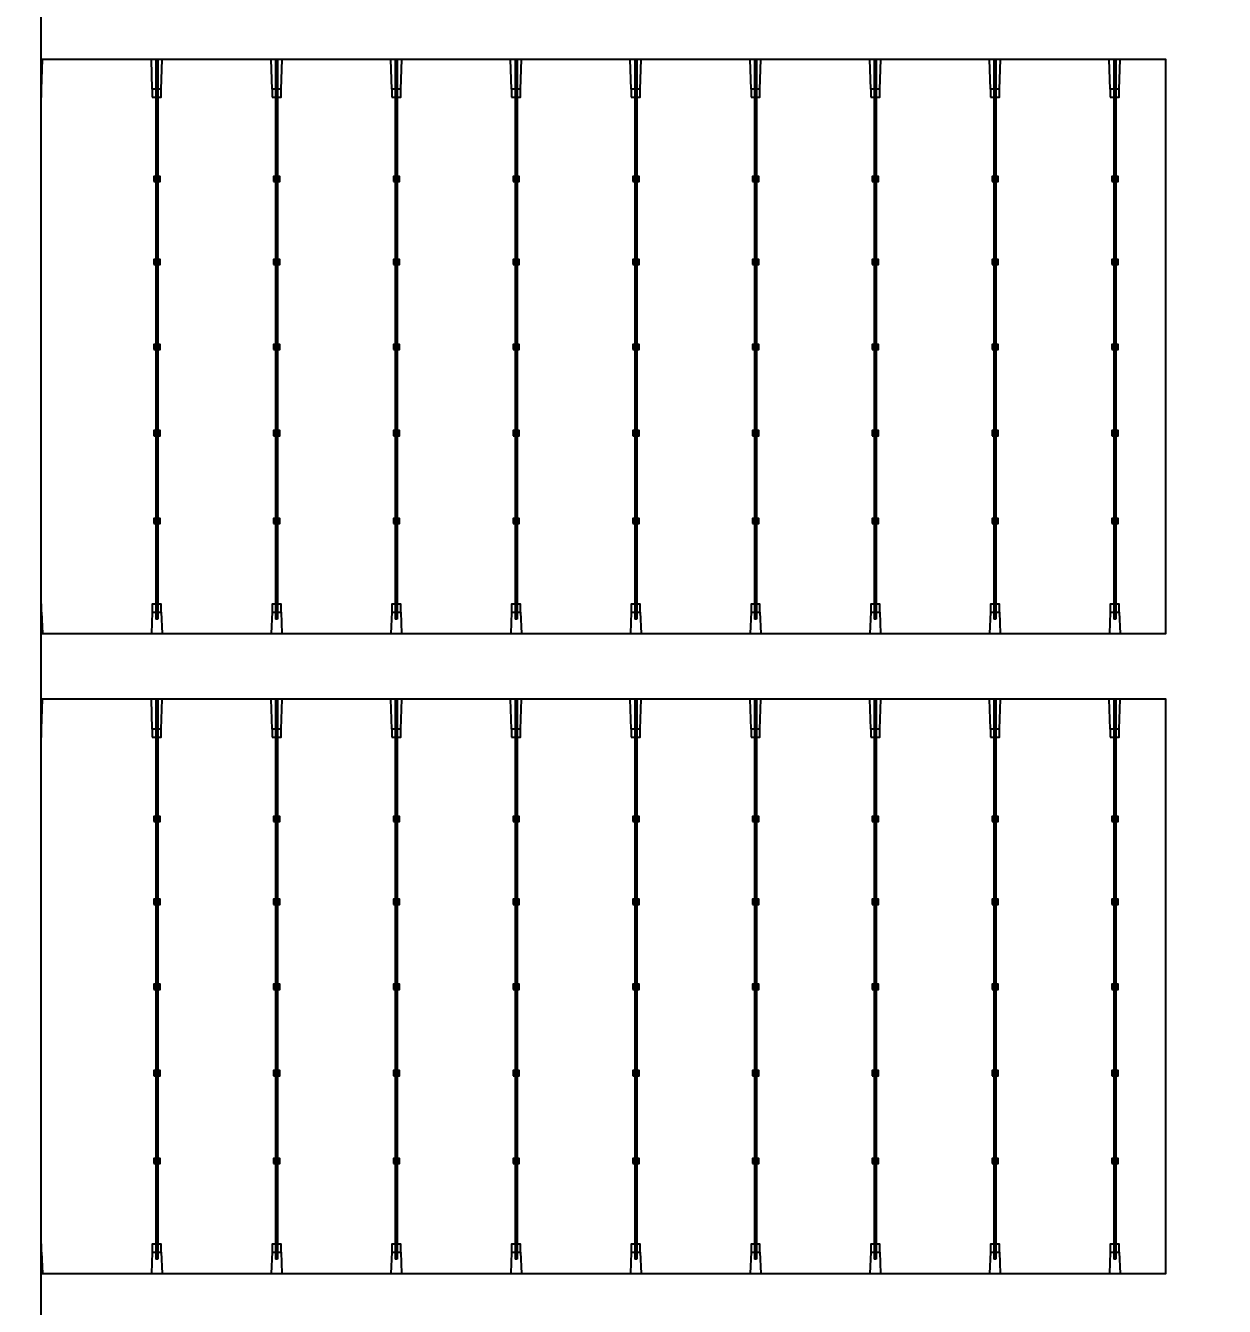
# Model space of a CAD drawing. Header units: millimetres. Extents: x 10297564 to 11610295, y -9287743 to -8409454.
# Drawn here: x 10423814 to 10426230, y -9099539 to -9096957 of the extents above; entities that cross this region are included whole.
import ezdxf

# ---------------------------------------------------------------- set-up
doc = ezdxf.new("R2010")
doc.units = ezdxf.units.MM
doc.header["$LTSCALE"] = 100
doc.layers.add('E1', color=1, linetype='Continuous')
doc.layers.add('Outline', color=5, linetype='Continuous', lineweight=25)
doc.styles.add('HL-S1', font='DotumChe.ttf')
doc.styles.add('MG', font='malgun.ttf')
doc.dimstyles.new('HL-100', dxfattribs={"dimscale": 100, "dimtxt": 3, "dimasz": 4, "dimexe": 2, "dimexo": 2, "dimgap": 1, "dimtad": 1, "dimdec": 0, "dimzin": 0, "dimlunit": 6, "dimtxsty": 'HL-S1', "dimblk": 'DOTSMALL', "dimcen": 4, "dimdle": 2, "dimclrd": 256, "dimclre": 256, "dimclrt": 4, "dimazin": 0, "dimtfac": 1, "dimtdec": 0, "dimtix": 1, "dimtmove": 2, "dimatfit": 3, "dimldrblk": 'DOTSMALL', "dimfxl": 1.5, "dimtolj": 1, "dimtzin": 0, "dimlwd": -1, "dimlwe": -1, "dimarcsym": 0})

# ---------------------------------------------------------------- blocks, each defined once
blk = doc.blocks.new('*D75')
at = {"layer": 'defpoints', "color": 0, "transparency": 16777216}
for p in [(10439230.2, -9073249.8), (10439230.2, -9073249.8), (10423426.7, -9107604.7)]:
    blk.add_point(p, dxfattribs=at)
at = {"layer": 'E1', "color": 1, "transparency": 16777216}
for p, q in [((10439593.6, -9073417), (10439593.6, -9073417)), ((10423593.8, -9107241.3), (10439063, -9073613.2)), ((10423790.1, -9107771.8), (10423790.1, -9107771.8))]:
    blk.add_line(p, q, dxfattribs=at)
for points in [[(10439002.4, -9073585.4), (10439123.6, -9073641.1), (10439230.2, -9073249.8)], [(10423533.3, -9107213.4), (10423654.4, -9107269.1), (10423426.7, -9107604.7)]]:
    blk.add_solid(points, dxfattribs=at)
at = {"layer": 'E1', "color": 7, "transparency": 16777216, "insert": (10430911.1, -9090235.3), "char_height": 500, "attachment_point": 5, "rotation": 65.2972, "style": 'MG'}
blk.add_mtext('\\A1;2711.1', dxfattribs=at)
blk = doc.blocks.new('_DotSmall')
at = {"color": 0, "linetype": 'ByBlock', "const_width": 0.5}
blk.add_lwpolyline([(-0.0625, 0, 1), (0.0625, 0, 1)], format="xyb", close=True, dxfattribs=at)

msp = doc.modelspace()

# ---------------------------------------------------------------- hatches: boundary and pattern name
at = {"true_color": 0x939598}
h = msp.add_hatch(color=252, dxfattribs=at)
h.dxf.hatch_style = 1
h.paths.add_polyline_path([(10424080.1, -9097024.8), (10424076.1, -9097024.8), (10424076.1, -9098153.3), (10424080.1, -9098153.3)])
h = msp.add_hatch(color=252, dxfattribs=at)
h.dxf.hatch_style = 1
h.paths.add_polyline_path([(10424321.4, -9097024.8), (10424317.4, -9097024.8), (10424317.4, -9098153.3), (10424321.4, -9098153.3)])
h = msp.add_hatch(color=252, dxfattribs=at)
h.dxf.hatch_style = 1
h.paths.add_polyline_path([(10424562.7, -9097024.8), (10424558.7, -9097024.8), (10424558.7, -9098153.3), (10424562.7, -9098153.3)])
h = msp.add_hatch(color=252, dxfattribs=at)
h.dxf.hatch_style = 1
h.paths.add_polyline_path([(10424804.1, -9097024.8), (10424800, -9097024.8), (10424800, -9098153.3), (10424804.1, -9098153.3)])
h = msp.add_hatch(color=252, dxfattribs=at)
h.dxf.hatch_style = 1
h.paths.add_polyline_path([(10425045.4, -9097024.8), (10425041.3, -9097024.8), (10425041.3, -9098153.3), (10425045.4, -9098153.3)])
h = msp.add_hatch(color=252, dxfattribs=at)
h.dxf.hatch_style = 1
h.paths.add_polyline_path([(10425286.7, -9097024.8), (10425282.6, -9097024.8), (10425282.6, -9098153.3), (10425286.7, -9098153.3)])
h = msp.add_hatch(color=252, dxfattribs=at)
h.dxf.hatch_style = 1
h.paths.add_polyline_path([(10425528, -9097024.8), (10425523.9, -9097024.8), (10425523.9, -9098153.3), (10425528, -9098153.3)])
h = msp.add_hatch(color=252, dxfattribs=at)
h.dxf.hatch_style = 1
h.paths.add_polyline_path([(10425769.3, -9097024.8), (10425765.2, -9097024.8), (10425765.2, -9098153.3), (10425769.3, -9098153.3)])
h = msp.add_hatch(color=252, dxfattribs=at)
h.dxf.hatch_style = 1
h.paths.add_polyline_path([(10426010.6, -9097024.8), (10426006.5, -9097024.8), (10426006.5, -9098153.3), (10426010.6, -9098153.3)])
h = msp.add_hatch(color=252, dxfattribs=at)
h.dxf.hatch_style = 1
h.paths.add_polyline_path([(10424080.1, -9098315), (10424076.1, -9098315), (10424076.1, -9099443.5), (10424080.1, -9099443.5)])
h = msp.add_hatch(color=252, dxfattribs=at)
h.dxf.hatch_style = 1
h.paths.add_polyline_path([(10424321.4, -9098315), (10424317.4, -9098315), (10424317.4, -9099443.5), (10424321.4, -9099443.5)])
h = msp.add_hatch(color=252, dxfattribs=at)
h.dxf.hatch_style = 1
h.paths.add_polyline_path([(10424562.7, -9098315), (10424558.7, -9098315), (10424558.7, -9099443.5), (10424562.7, -9099443.5)])
h = msp.add_hatch(color=252, dxfattribs=at)
h.dxf.hatch_style = 1
h.paths.add_polyline_path([(10424804.1, -9098315), (10424800, -9098315), (10424800, -9099443.5), (10424804.1, -9099443.5)])
h = msp.add_hatch(color=252, dxfattribs=at)
h.dxf.hatch_style = 1
h.paths.add_polyline_path([(10425045.4, -9098315), (10425041.3, -9098315), (10425041.3, -9099443.5), (10425045.4, -9099443.5)])
h = msp.add_hatch(color=252, dxfattribs=at)
h.dxf.hatch_style = 1
h.paths.add_polyline_path([(10425286.7, -9098315), (10425282.6, -9098315), (10425282.6, -9099443.5), (10425286.7, -9099443.5)])
h = msp.add_hatch(color=252, dxfattribs=at)
h.dxf.hatch_style = 1
h.paths.add_polyline_path([(10425528, -9098315), (10425523.9, -9098315), (10425523.9, -9099443.5), (10425528, -9099443.5)])
h = msp.add_hatch(color=252, dxfattribs=at)
h.dxf.hatch_style = 1
h.paths.add_polyline_path([(10425769.3, -9098315), (10425765.2, -9098315), (10425765.2, -9099443.5), (10425769.3, -9099443.5)])
h = msp.add_hatch(color=252, dxfattribs=at)
h.dxf.hatch_style = 1
h.paths.add_polyline_path([(10426010.6, -9098315), (10426006.5, -9098315), (10426006.5, -9099443.5), (10426010.6, -9099443.5)])

# ---------------------------------------------------------------- linework, layer by layer
for p, q in [((10423845.1, -9106731.9), (10423845.1, -9074108.7)), ((10423845.9, -9097085.1), (10423847.8, -9097024.8)), ((10424069, -9097085.1), (10424067.1, -9097024.8)), ((10424076.1, -9097024.8), (10424076.1, -9098153.3)), ((10424080.1, -9097024.8), (10424080.1, -9098153.3)), ((10424087.2, -9097085.1), (10424089.1, -9097024.8)), ((10424310.4, -9097085.1), (10424308.4, -9097024.8)), ((10424317.4, -9097024.8), (10424317.4, -9098153.3)), ((10424321.4, -9097024.8), (10424321.4, -9098153.3)), ((10424328.5, -9097085.1), (10424330.5, -9097024.8)), ((10424551.7, -9097085.1), (10424549.7, -9097024.8)), ((10424558.7, -9097024.8), (10424558.7, -9098153.3)), ((10424562.7, -9097024.8), (10424562.7, -9098153.3)), ((10424569.8, -9097085.1), (10424571.8, -9097024.8)), ((10424793, -9097085.1), (10424791, -9097024.8)), ((10424800, -9097024.8), (10424800, -9098153.3)), ((10424804.1, -9097024.8), (10424804.1, -9098153.3)), ((10424811.1, -9097085.1), (10424813.1, -9097024.8)), ((10425034.3, -9097085.1), (10425032.3, -9097024.8)), ((10425041.3, -9097024.8), (10425041.3, -9098153.3)), ((10425045.4, -9097024.8), (10425045.4, -9098153.3)), ((10425052.4, -9097085.1), (10425054.4, -9097024.8)), ((10425275.6, -9097085.1), (10425273.6, -9097024.8)), ((10425282.6, -9097024.8), (10425282.6, -9098153.3)), ((10425286.7, -9097024.8), (10425286.7, -9098153.3)), ((10425293.7, -9097085.1), (10425295.7, -9097024.8)), ((10425516.9, -9097085.1), (10425514.9, -9097024.8)), ((10425523.9, -9097024.8), (10425523.9, -9098153.3)), ((10425528, -9097024.8), (10425528, -9098153.3)), ((10425535, -9097085.1), (10425537, -9097024.8)), ((10425758.2, -9097085.1), (10425756.2, -9097024.8)), ((10425765.2, -9097024.8), (10425765.2, -9098153.3)), ((10425769.3, -9097024.8), (10425769.3, -9098153.3)), ((10425776.3, -9097085.1), (10425778.3, -9097024.8)), ((10425999.5, -9097085.1), (10425997.5, -9097024.8)), ((10426006.5, -9097024.8), (10426006.5, -9098153.3)), ((10426010.6, -9097024.8), (10426010.6, -9098153.3)), ((10426017.6, -9097085.1), (10426019.6, -9097024.8)), ((10424077.7, -9097085.8), (10424077.7, -9097428.1)), ((10424078.5, -9097085.8), (10424078.5, -9097428.1)), ((10424319, -9097085.8), (10424319, -9097599.4)), ((10424319.8, -9097085.8), (10424319.8, -9097599.4)), ((10424560.3, -9097085.8), (10424560.3, -9097599.4)), ((10424561.1, -9097085.8), (10424561.1, -9097599.4)), ((10424801.6, -9097085.8), (10424801.6, -9097599.4)), ((10424802.5, -9097085.8), (10424802.5, -9097599.4)), ((10425042.9, -9097085.8), (10425042.9, -9097599.4)), ((10425043.8, -9097085.8), (10425043.8, -9097599.4)), ((10425284.2, -9097085.8), (10425284.2, -9097599.4)), ((10425285.1, -9097085.8), (10425285.1, -9097599.4)), ((10425525.5, -9097085.8), (10425525.5, -9097599.4)), ((10425526.4, -9097085.8), (10425526.4, -9097599.4)), ((10425766.8, -9097085.8), (10425766.8, -9097599.4)), ((10425767.7, -9097085.8), (10425767.7, -9097599.4)), ((10426008.1, -9097085.8), (10426008.1, -9097599.4)), ((10426009, -9097085.8), (10426009, -9097599.4)), ((10424077.7, -9097438.5), (10424077.7, -9097599.4)), ((10424078.5, -9097438.5), (10424078.5, -9097599.4)), ((10424077.7, -9097609.8), (10424077.7, -9097950.3)), ((10424078.5, -9097609.8), (10424078.5, -9097950.3)), ((10424319, -9097609.8), (10424319, -9097950.3)), ((10424319.8, -9097609.8), (10424319.8, -9097950.3)), ((10424560.3, -9097609.8), (10424560.3, -9097950.3)), ((10424561.1, -9097609.8), (10424561.1, -9097950.3)), ((10424801.6, -9097609.8), (10424801.6, -9097950.3)), ((10424802.5, -9097609.8), (10424802.5, -9097950.3)), ((10425042.9, -9097609.8), (10425042.9, -9097950.3)), ((10425043.8, -9097609.8), (10425043.8, -9097950.3)), ((10425284.2, -9097609.8), (10425284.2, -9097950.3)), ((10425285.1, -9097609.8), (10425285.1, -9097950.3)), ((10425525.5, -9097609.8), (10425525.5, -9097950.3)), ((10425526.4, -9097609.8), (10425526.4, -9097950.3)), ((10425766.8, -9097609.8), (10425766.8, -9097950.3)), ((10425767.7, -9097609.8), (10425767.7, -9097950.3)), ((10426008.1, -9097609.8), (10426008.1, -9097950.3)), ((10426009, -9097609.8), (10426009, -9097950.3)), ((10424077.7, -9097960.8), (10424077.7, -9098123.3)), ((10424078.5, -9097960.8), (10424078.5, -9098123.3)), ((10424319, -9097960.8), (10424319, -9098123.3)), ((10424319.8, -9097960.8), (10424319.8, -9098123.3)), ((10424560.3, -9097960.8), (10424560.3, -9098123.3)), ((10424561.1, -9097960.8), (10424561.1, -9098123.3)), ((10424801.6, -9097960.8), (10424801.6, -9098123.3)), ((10424802.5, -9097960.8), (10424802.5, -9098123.3)), ((10425042.9, -9097960.8), (10425042.9, -9098123.3)), ((10425043.8, -9097960.8), (10425043.8, -9098123.3)), ((10425284.2, -9097960.8), (10425284.2, -9098123.3)), ((10425285.1, -9097960.8), (10425285.1, -9098123.3)), ((10425525.5, -9097960.8), (10425525.5, -9098123.3)), ((10425526.4, -9097960.8), (10425526.4, -9098123.3)), ((10425766.8, -9097960.8), (10425766.8, -9098123.3)), ((10425767.7, -9097960.8), (10425767.7, -9098123.3)), ((10426008.1, -9097960.8), (10426008.1, -9098123.3)), ((10426009, -9097960.8), (10426009, -9098123.3)), ((10423845.9, -9098139.3), (10423847.6, -9098182.5)), ((10424069, -9098139.3), (10424067.4, -9098182.5)), ((10424087.2, -9098139.3), (10424088.9, -9098182.5)), ((10424310.4, -9098139.3), (10424308.7, -9098182.5)), ((10424328.5, -9098139.3), (10424330.2, -9098182.5)), ((10424551.7, -9098139.3), (10424550, -9098182.5)), ((10424569.8, -9098139.3), (10424571.5, -9098182.5)), ((10424793, -9098139.3), (10424791.3, -9098182.5)), ((10424811.1, -9098139.3), (10424812.8, -9098182.5)), ((10425034.3, -9098139.3), (10425032.6, -9098182.5)), ((10425052.4, -9098139.3), (10425054.1, -9098182.5)), ((10425275.6, -9098139.3), (10425273.9, -9098182.5)), ((10425293.7, -9098139.3), (10425295.4, -9098182.5)), ((10425516.9, -9098139.3), (10425515.2, -9098182.5)), ((10425535, -9098139.3), (10425536.7, -9098182.5)), ((10425758.2, -9098139.3), (10425756.5, -9098182.5)), ((10425776.3, -9098139.3), (10425778, -9098182.5)), ((10425999.5, -9098139.3), (10425997.8, -9098182.5)), ((10426017.6, -9098139.3), (10426019.3, -9098182.5)), ((10424080.1, -9098153.3), (10424076.1, -9098153.3)), ((10424321.4, -9098153.3), (10424317.4, -9098153.3)), ((10424562.7, -9098153.3), (10424558.7, -9098153.3)), ((10424804.1, -9098153.3), (10424800, -9098153.3)), ((10425045.4, -9098153.3), (10425041.3, -9098153.3)), ((10425286.7, -9098153.3), (10425282.6, -9098153.3)), ((10425528, -9098153.3), (10425523.9, -9098153.3)), ((10425769.3, -9098153.3), (10425765.2, -9098153.3)), ((10426010.6, -9098153.3), (10426006.5, -9098153.3)), ((10423845.9, -9098375.3), (10423847.8, -9098315)), ((10424069, -9098375.3), (10424067.1, -9098315)), ((10424076.1, -9098315), (10424076.1, -9099443.5)), ((10424080.1, -9098315), (10424080.1, -9099443.5)), ((10424087.2, -9098375.3), (10424089.1, -9098315)), ((10424310.4, -9098375.3), (10424308.4, -9098315)), ((10424317.4, -9098315), (10424317.4, -9099443.5)), ((10424321.4, -9098315), (10424321.4, -9099443.5)), ((10424328.5, -9098375.3), (10424330.5, -9098315)), ((10424551.7, -9098375.3), (10424549.7, -9098315)), ((10424558.7, -9098315), (10424558.7, -9099443.5)), ((10424562.7, -9098315), (10424562.7, -9099443.5)), ((10424569.8, -9098375.3), (10424571.8, -9098315)), ((10424793, -9098375.3), (10424791, -9098315)), ((10424800, -9098315), (10424800, -9099443.5)), ((10424804.1, -9098315), (10424804.1, -9099443.5)), ((10424811.1, -9098375.3), (10424813.1, -9098315)), ((10425034.3, -9098375.3), (10425032.3, -9098315)), ((10425041.3, -9098315), (10425041.3, -9099443.5)), ((10425045.4, -9098315), (10425045.4, -9099443.5)), ((10425052.4, -9098375.3), (10425054.4, -9098315)), ((10425275.6, -9098375.3), (10425273.6, -9098315)), ((10425282.6, -9098315), (10425282.6, -9099443.5)), ((10425286.7, -9098315), (10425286.7, -9099443.5)), ((10425293.7, -9098375.3), (10425295.7, -9098315)), ((10425516.9, -9098375.3), (10425514.9, -9098315)), ((10425523.9, -9098315), (10425523.9, -9099443.5)), ((10425528, -9098315), (10425528, -9099443.5)), ((10425535, -9098375.3), (10425537, -9098315)), ((10425758.2, -9098375.3), (10425756.2, -9098315)), ((10425765.2, -9098315), (10425765.2, -9099443.5)), ((10425769.3, -9098315), (10425769.3, -9099443.5)), ((10425776.3, -9098375.3), (10425778.3, -9098315)), ((10425999.5, -9098375.3), (10425997.5, -9098315)), ((10426006.5, -9098315), (10426006.5, -9099443.5)), ((10426010.6, -9098315), (10426010.6, -9099443.5)), ((10426017.6, -9098375.3), (10426019.6, -9098315)), ((10424077.7, -9098376), (10424077.7, -9098718.3)), ((10424078.5, -9098376), (10424078.5, -9098718.3)), ((10424319, -9098376), (10424319, -9098889.6)), ((10424319.8, -9098376), (10424319.8, -9098889.6)), ((10424560.3, -9098376), (10424560.3, -9098889.6)), ((10424561.1, -9098376), (10424561.1, -9098889.6)), ((10424801.6, -9098376), (10424801.6, -9098889.6)), ((10424802.5, -9098376), (10424802.5, -9098889.6)), ((10425042.9, -9098376), (10425042.9, -9098889.6)), ((10425043.8, -9098376), (10425043.8, -9098889.6)), ((10425284.2, -9098376), (10425284.2, -9098889.6)), ((10425285.1, -9098376), (10425285.1, -9098889.6)), ((10425525.5, -9098376), (10425525.5, -9098889.6)), ((10425526.4, -9098376), (10425526.4, -9098889.6)), ((10425766.8, -9098376), (10425766.8, -9098889.6)), ((10425767.7, -9098376), (10425767.7, -9098889.6)), ((10426008.1, -9098376), (10426008.1, -9098889.6)), ((10426009, -9098376), (10426009, -9098889.6)), ((10424077.7, -9098728.8), (10424077.7, -9098889.6)), ((10424078.5, -9098728.8), (10424078.5, -9098889.6)), ((10424077.7, -9098900), (10424077.7, -9099240.5)), ((10424078.5, -9098900), (10424078.5, -9099240.5)), ((10424319, -9098900), (10424319, -9099240.5)), ((10424319.8, -9098900), (10424319.8, -9099240.5)), ((10424560.3, -9098900), (10424560.3, -9099240.5)), ((10424561.1, -9098900), (10424561.1, -9099240.5)), ((10424801.6, -9098900), (10424801.6, -9099240.5)), ((10424802.5, -9098900), (10424802.5, -9099240.5)), ((10425042.9, -9098900), (10425042.9, -9099240.5)), ((10425043.8, -9098900), (10425043.8, -9099240.5)), ((10425284.2, -9098900), (10425284.2, -9099240.5)), ((10425285.1, -9098900), (10425285.1, -9099240.5)), ((10425525.5, -9098900), (10425525.5, -9099240.5)), ((10425526.4, -9098900), (10425526.4, -9099240.5)), ((10425766.8, -9098900), (10425766.8, -9099240.5)), ((10425767.7, -9098900), (10425767.7, -9099240.5)), ((10426008.1, -9098900), (10426008.1, -9099240.5)), ((10426009, -9098900), (10426009, -9099240.5)), ((10424077.7, -9099251), (10424077.7, -9099413.5)), ((10424078.5, -9099251), (10424078.5, -9099413.5)), ((10424319, -9099251), (10424319, -9099413.5)), ((10424319.8, -9099251), (10424319.8, -9099413.5)), ((10424560.3, -9099251), (10424560.3, -9099413.5)), ((10424561.1, -9099251), (10424561.1, -9099413.5)), ((10424801.6, -9099251), (10424801.6, -9099413.5)), ((10424802.5, -9099251), (10424802.5, -9099413.5)), ((10425042.9, -9099251), (10425042.9, -9099413.5)), ((10425043.8, -9099251), (10425043.8, -9099413.5)), ((10425284.2, -9099251), (10425284.2, -9099413.5)), ((10425285.1, -9099251), (10425285.1, -9099413.5)), ((10425525.5, -9099251), (10425525.5, -9099413.5)), ((10425526.4, -9099251), (10425526.4, -9099413.5)), ((10425766.8, -9099251), (10425766.8, -9099413.5)), ((10425767.7, -9099251), (10425767.7, -9099413.5)), ((10426008.1, -9099251), (10426008.1, -9099413.5)), ((10426009, -9099251), (10426009, -9099413.5)), ((10423845.9, -9099429.5), (10423847.6, -9099472.7)), ((10424069, -9099429.5), (10424067.4, -9099472.7)), ((10424087.2, -9099429.5), (10424088.9, -9099472.7)), ((10424310.4, -9099429.5), (10424308.7, -9099472.7)), ((10424328.5, -9099429.5), (10424330.2, -9099472.7)), ((10424551.7, -9099429.5), (10424550, -9099472.7)), ((10424569.8, -9099429.5), (10424571.5, -9099472.7)), ((10424793, -9099429.5), (10424791.3, -9099472.7)), ((10424811.1, -9099429.5), (10424812.8, -9099472.7)), ((10425034.3, -9099429.5), (10425032.6, -9099472.7)), ((10425052.4, -9099429.5), (10425054.1, -9099472.7)), ((10425275.6, -9099429.5), (10425273.9, -9099472.7)), ((10425293.7, -9099429.5), (10425295.4, -9099472.7)), ((10425516.9, -9099429.5), (10425515.2, -9099472.7)), ((10425535, -9099429.5), (10425536.7, -9099472.7)), ((10425758.2, -9099429.5), (10425756.5, -9099472.7)), ((10425776.3, -9099429.5), (10425778, -9099472.7)), ((10425999.5, -9099429.5), (10425997.8, -9099472.7)), ((10426017.6, -9099429.5), (10426019.3, -9099472.7)), ((10424080.1, -9099443.5), (10424076.1, -9099443.5)), ((10424321.4, -9099443.5), (10424317.4, -9099443.5)), ((10424562.7, -9099443.5), (10424558.7, -9099443.5)), ((10424804.1, -9099443.5), (10424800, -9099443.5)), ((10425045.4, -9099443.5), (10425041.3, -9099443.5)), ((10425286.7, -9099443.5), (10425282.6, -9099443.5)), ((10425528, -9099443.5), (10425523.9, -9099443.5)), ((10425769.3, -9099443.5), (10425765.2, -9099443.5)), ((10426010.6, -9099443.5), (10426006.5, -9099443.5))]:
    msp.add_line(p, q)
at = {"color": 4}
for points in [[(10423845.1, -9097101.1), (10423845.9, -9097101.1), (10423845.9, -9097085.1), (10423845.1, -9097085.1)], [(10423845.1, -9098139.3), (10423845.9, -9098139.3), (10423845.9, -9098123.3), (10423845.1, -9098123.3)], [(10423845.1, -9098391.4), (10423845.9, -9098391.4), (10423845.9, -9098375.3), (10423845.1, -9098375.3)], [(10423845.1, -9099429.5), (10423845.9, -9099429.5), (10423845.9, -9099413.5), (10423845.1, -9099413.5)]]:
    msp.add_lwpolyline(points, dxfattribs=at)
for points in [[(10424069, -9097101.1), (10424087.2, -9097101.1), (10424087.2, -9097085.1), (10424069, -9097085.1)], [(10424310.4, -9097101.1), (10424328.5, -9097101.1), (10424328.5, -9097085.1), (10424310.4, -9097085.1)], [(10424551.7, -9097101.1), (10424569.8, -9097101.1), (10424569.8, -9097085.1), (10424551.7, -9097085.1)], [(10424793, -9097101.1), (10424811.1, -9097101.1), (10424811.1, -9097085.1), (10424793, -9097085.1)], [(10425034.3, -9097101.1), (10425052.4, -9097101.1), (10425052.4, -9097085.1), (10425034.3, -9097085.1)], [(10425275.6, -9097101.1), (10425293.7, -9097101.1), (10425293.7, -9097085.1), (10425275.6, -9097085.1)], [(10425516.9, -9097101.1), (10425535, -9097101.1), (10425535, -9097085.1), (10425516.9, -9097085.1)], [(10425758.2, -9097101.1), (10425776.3, -9097101.1), (10425776.3, -9097085.1), (10425758.2, -9097085.1)], [(10425999.5, -9097101.1), (10426017.6, -9097101.1), (10426017.6, -9097085.1), (10425999.5, -9097085.1)], [(10424072.2, -9097271.4), (10424084.7, -9097271.4), (10424084.7, -9097261), (10424072.2, -9097261)], [(10424313.5, -9097271.4), (10424326, -9097271.4), (10424326, -9097261), (10424313.5, -9097261)], [(10424554.8, -9097271.4), (10424567.4, -9097271.4), (10424567.4, -9097261), (10424554.8, -9097261)], [(10424796.1, -9097271.4), (10424808.7, -9097271.4), (10424808.7, -9097261), (10424796.1, -9097261)], [(10425037.4, -9097271.4), (10425050, -9097271.4), (10425050, -9097261), (10425037.4, -9097261)], [(10425278.7, -9097271.4), (10425291.3, -9097271.4), (10425291.3, -9097261), (10425278.7, -9097261)], [(10425520, -9097271.4), (10425532.6, -9097271.4), (10425532.6, -9097261), (10425520, -9097261)], [(10425761.3, -9097271.4), (10425773.9, -9097271.4), (10425773.9, -9097261), (10425761.3, -9097261)], [(10426002.6, -9097271.4), (10426015.2, -9097271.4), (10426015.2, -9097261), (10426002.6, -9097261)], [(10424072.2, -9097438.5), (10424084.7, -9097438.5), (10424084.7, -9097428.1), (10424072.2, -9097428.1)], [(10424313.5, -9097438.5), (10424326, -9097438.5), (10424326, -9097428.1), (10424313.5, -9097428.1)], [(10424554.8, -9097438.5), (10424567.4, -9097438.5), (10424567.4, -9097428.1), (10424554.8, -9097428.1)], [(10424796.1, -9097438.5), (10424808.7, -9097438.5), (10424808.7, -9097428.1), (10424796.1, -9097428.1)], [(10425037.4, -9097438.5), (10425050, -9097438.5), (10425050, -9097428.1), (10425037.4, -9097428.1)], [(10425278.7, -9097438.5), (10425291.3, -9097438.5), (10425291.3, -9097428.1), (10425278.7, -9097428.1)], [(10425520, -9097438.5), (10425532.6, -9097438.5), (10425532.6, -9097428.1), (10425520, -9097428.1)], [(10425761.3, -9097438.5), (10425773.9, -9097438.5), (10425773.9, -9097428.1), (10425761.3, -9097428.1)], [(10426002.6, -9097438.5), (10426015.2, -9097438.5), (10426015.2, -9097428.1), (10426002.6, -9097428.1)], [(10424072.2, -9097609.8), (10424084.7, -9097609.8), (10424084.7, -9097599.4), (10424072.2, -9097599.4)], [(10424313.5, -9097609.8), (10424326, -9097609.8), (10424326, -9097599.4), (10424313.5, -9097599.4)], [(10424554.8, -9097609.8), (10424567.4, -9097609.8), (10424567.4, -9097599.4), (10424554.8, -9097599.4)], [(10424796.1, -9097609.8), (10424808.7, -9097609.8), (10424808.7, -9097599.4), (10424796.1, -9097599.4)], [(10425037.4, -9097609.8), (10425050, -9097609.8), (10425050, -9097599.4), (10425037.4, -9097599.4)], [(10425278.7, -9097609.8), (10425291.3, -9097609.8), (10425291.3, -9097599.4), (10425278.7, -9097599.4)], [(10425520, -9097609.8), (10425532.6, -9097609.8), (10425532.6, -9097599.4), (10425520, -9097599.4)], [(10425761.3, -9097609.8), (10425773.9, -9097609.8), (10425773.9, -9097599.4), (10425761.3, -9097599.4)], [(10426002.6, -9097609.8), (10426015.2, -9097609.8), (10426015.2, -9097599.4), (10426002.6, -9097599.4)], [(10424072.2, -9097783.9), (10424084.7, -9097783.9), (10424084.7, -9097773.4), (10424072.2, -9097773.4)], [(10424313.5, -9097783.9), (10424326, -9097783.9), (10424326, -9097773.4), (10424313.5, -9097773.4)], [(10424554.8, -9097783.9), (10424567.4, -9097783.9), (10424567.4, -9097773.4), (10424554.8, -9097773.4)], [(10424796.1, -9097783.9), (10424808.7, -9097783.9), (10424808.7, -9097773.4), (10424796.1, -9097773.4)], [(10425037.4, -9097783.9), (10425050, -9097783.9), (10425050, -9097773.4), (10425037.4, -9097773.4)], [(10425278.7, -9097783.9), (10425291.3, -9097783.9), (10425291.3, -9097773.4), (10425278.7, -9097773.4)], [(10425520, -9097783.9), (10425532.6, -9097783.9), (10425532.6, -9097773.4), (10425520, -9097773.4)], [(10425761.3, -9097783.9), (10425773.9, -9097783.9), (10425773.9, -9097773.4), (10425761.3, -9097773.4)], [(10426002.6, -9097783.9), (10426015.2, -9097783.9), (10426015.2, -9097773.4), (10426002.6, -9097773.4)], [(10424072.2, -9097960.8), (10424084.7, -9097960.8), (10424084.7, -9097950.3), (10424072.2, -9097950.3)], [(10424313.5, -9097960.8), (10424326, -9097960.8), (10424326, -9097950.3), (10424313.5, -9097950.3)], [(10424554.8, -9097960.8), (10424567.4, -9097960.8), (10424567.4, -9097950.3), (10424554.8, -9097950.3)], [(10424796.1, -9097960.8), (10424808.7, -9097960.8), (10424808.7, -9097950.3), (10424796.1, -9097950.3)], [(10425037.4, -9097960.8), (10425050, -9097960.8), (10425050, -9097950.3), (10425037.4, -9097950.3)], [(10425278.7, -9097960.8), (10425291.3, -9097960.8), (10425291.3, -9097950.3), (10425278.7, -9097950.3)], [(10425520, -9097960.8), (10425532.6, -9097960.8), (10425532.6, -9097950.3), (10425520, -9097950.3)], [(10425761.3, -9097960.8), (10425773.9, -9097960.8), (10425773.9, -9097950.3), (10425761.3, -9097950.3)], [(10426002.6, -9097960.8), (10426015.2, -9097960.8), (10426015.2, -9097950.3), (10426002.6, -9097950.3)], [(10424069, -9098139.3), (10424087.2, -9098139.3), (10424087.2, -9098123.3), (10424069, -9098123.3)], [(10424310.4, -9098139.3), (10424328.5, -9098139.3), (10424328.5, -9098123.3), (10424310.4, -9098123.3)], [(10424551.7, -9098139.3), (10424569.8, -9098139.3), (10424569.8, -9098123.3), (10424551.7, -9098123.3)], [(10424793, -9098139.3), (10424811.1, -9098139.3), (10424811.1, -9098123.3), (10424793, -9098123.3)], [(10425034.3, -9098139.3), (10425052.4, -9098139.3), (10425052.4, -9098123.3), (10425034.3, -9098123.3)], [(10425275.6, -9098139.3), (10425293.7, -9098139.3), (10425293.7, -9098123.3), (10425275.6, -9098123.3)], [(10425516.9, -9098139.3), (10425535, -9098139.3), (10425535, -9098123.3), (10425516.9, -9098123.3)], [(10425758.2, -9098139.3), (10425776.3, -9098139.3), (10425776.3, -9098123.3), (10425758.2, -9098123.3)], [(10425999.5, -9098139.3), (10426017.6, -9098139.3), (10426017.6, -9098123.3), (10425999.5, -9098123.3)], [(10424069, -9098391.4), (10424087.2, -9098391.4), (10424087.2, -9098375.3), (10424069, -9098375.3)], [(10424310.4, -9098391.4), (10424328.5, -9098391.4), (10424328.5, -9098375.3), (10424310.4, -9098375.3)], [(10424551.7, -9098391.4), (10424569.8, -9098391.4), (10424569.8, -9098375.3), (10424551.7, -9098375.3)], [(10424793, -9098391.4), (10424811.1, -9098391.4), (10424811.1, -9098375.3), (10424793, -9098375.3)], [(10425034.3, -9098391.4), (10425052.4, -9098391.4), (10425052.4, -9098375.3), (10425034.3, -9098375.3)], [(10425275.6, -9098391.4), (10425293.7, -9098391.4), (10425293.7, -9098375.3), (10425275.6, -9098375.3)], [(10425516.9, -9098391.4), (10425535, -9098391.4), (10425535, -9098375.3), (10425516.9, -9098375.3)], [(10425758.2, -9098391.4), (10425776.3, -9098391.4), (10425776.3, -9098375.3), (10425758.2, -9098375.3)], [(10425999.5, -9098391.4), (10426017.6, -9098391.4), (10426017.6, -9098375.3), (10425999.5, -9098375.3)], [(10424072.2, -9098561.7), (10424084.7, -9098561.7), (10424084.7, -9098551.2), (10424072.2, -9098551.2)], [(10424313.5, -9098561.7), (10424326, -9098561.7), (10424326, -9098551.2), (10424313.5, -9098551.2)], [(10424554.8, -9098561.7), (10424567.4, -9098561.7), (10424567.4, -9098551.2), (10424554.8, -9098551.2)], [(10424796.1, -9098561.7), (10424808.7, -9098561.7), (10424808.7, -9098551.2), (10424796.1, -9098551.2)], [(10425037.4, -9098561.7), (10425050, -9098561.7), (10425050, -9098551.2), (10425037.4, -9098551.2)], [(10425278.7, -9098561.7), (10425291.3, -9098561.7), (10425291.3, -9098551.2), (10425278.7, -9098551.2)], [(10425520, -9098561.7), (10425532.6, -9098561.7), (10425532.6, -9098551.2), (10425520, -9098551.2)], [(10425761.3, -9098561.7), (10425773.9, -9098561.7), (10425773.9, -9098551.2), (10425761.3, -9098551.2)], [(10426002.6, -9098561.7), (10426015.2, -9098561.7), (10426015.2, -9098551.2), (10426002.6, -9098551.2)], [(10424072.2, -9098728.8), (10424084.7, -9098728.8), (10424084.7, -9098718.3), (10424072.2, -9098718.3)], [(10424313.5, -9098728.8), (10424326, -9098728.8), (10424326, -9098718.3), (10424313.5, -9098718.3)], [(10424554.8, -9098728.8), (10424567.4, -9098728.8), (10424567.4, -9098718.3), (10424554.8, -9098718.3)], [(10424796.1, -9098728.8), (10424808.7, -9098728.8), (10424808.7, -9098718.3), (10424796.1, -9098718.3)], [(10425037.4, -9098728.8), (10425050, -9098728.8), (10425050, -9098718.3), (10425037.4, -9098718.3)], [(10425278.7, -9098728.8), (10425291.3, -9098728.8), (10425291.3, -9098718.3), (10425278.7, -9098718.3)], [(10425520, -9098728.8), (10425532.6, -9098728.8), (10425532.6, -9098718.3), (10425520, -9098718.3)], [(10425761.3, -9098728.8), (10425773.9, -9098728.8), (10425773.9, -9098718.3), (10425761.3, -9098718.3)], [(10426002.6, -9098728.8), (10426015.2, -9098728.8), (10426015.2, -9098718.3), (10426002.6, -9098718.3)], [(10424072.2, -9098900), (10424084.7, -9098900), (10424084.7, -9098889.6), (10424072.2, -9098889.6)], [(10424313.5, -9098900), (10424326, -9098900), (10424326, -9098889.6), (10424313.5, -9098889.6)], [(10424554.8, -9098900), (10424567.4, -9098900), (10424567.4, -9098889.6), (10424554.8, -9098889.6)], [(10424796.1, -9098900), (10424808.7, -9098900), (10424808.7, -9098889.6), (10424796.1, -9098889.6)], [(10425037.4, -9098900), (10425050, -9098900), (10425050, -9098889.6), (10425037.4, -9098889.6)], [(10425278.7, -9098900), (10425291.3, -9098900), (10425291.3, -9098889.6), (10425278.7, -9098889.6)], [(10425520, -9098900), (10425532.6, -9098900), (10425532.6, -9098889.6), (10425520, -9098889.6)], [(10425761.3, -9098900), (10425773.9, -9098900), (10425773.9, -9098889.6), (10425761.3, -9098889.6)], [(10426002.6, -9098900), (10426015.2, -9098900), (10426015.2, -9098889.6), (10426002.6, -9098889.6)], [(10424072.2, -9099074.1), (10424084.7, -9099074.1), (10424084.7, -9099063.7), (10424072.2, -9099063.7)], [(10424313.5, -9099074.1), (10424326, -9099074.1), (10424326, -9099063.7), (10424313.5, -9099063.7)], [(10424554.8, -9099074.1), (10424567.4, -9099074.1), (10424567.4, -9099063.7), (10424554.8, -9099063.7)], [(10424796.1, -9099074.1), (10424808.7, -9099074.1), (10424808.7, -9099063.7), (10424796.1, -9099063.7)], [(10425037.4, -9099074.1), (10425050, -9099074.1), (10425050, -9099063.7), (10425037.4, -9099063.7)], [(10425278.7, -9099074.1), (10425291.3, -9099074.1), (10425291.3, -9099063.7), (10425278.7, -9099063.7)], [(10425520, -9099074.1), (10425532.6, -9099074.1), (10425532.6, -9099063.7), (10425520, -9099063.7)], [(10425761.3, -9099074.1), (10425773.9, -9099074.1), (10425773.9, -9099063.7), (10425761.3, -9099063.7)], [(10426002.6, -9099074.1), (10426015.2, -9099074.1), (10426015.2, -9099063.7), (10426002.6, -9099063.7)], [(10424072.2, -9099251), (10424084.7, -9099251), (10424084.7, -9099240.5), (10424072.2, -9099240.5)], [(10424313.5, -9099251), (10424326, -9099251), (10424326, -9099240.5), (10424313.5, -9099240.5)], [(10424554.8, -9099251), (10424567.4, -9099251), (10424567.4, -9099240.5), (10424554.8, -9099240.5)], [(10424796.1, -9099251), (10424808.7, -9099251), (10424808.7, -9099240.5), (10424796.1, -9099240.5)], [(10425037.4, -9099251), (10425050, -9099251), (10425050, -9099240.5), (10425037.4, -9099240.5)], [(10425278.7, -9099251), (10425291.3, -9099251), (10425291.3, -9099240.5), (10425278.7, -9099240.5)], [(10425520, -9099251), (10425532.6, -9099251), (10425532.6, -9099240.5), (10425520, -9099240.5)], [(10425761.3, -9099251), (10425773.9, -9099251), (10425773.9, -9099240.5), (10425761.3, -9099240.5)], [(10426002.6, -9099251), (10426015.2, -9099251), (10426015.2, -9099240.5), (10426002.6, -9099240.5)], [(10424069, -9099429.5), (10424087.2, -9099429.5), (10424087.2, -9099413.5), (10424069, -9099413.5)], [(10424310.4, -9099429.5), (10424328.5, -9099429.5), (10424328.5, -9099413.5), (10424310.4, -9099413.5)], [(10424551.7, -9099429.5), (10424569.8, -9099429.5), (10424569.8, -9099413.5), (10424551.7, -9099413.5)], [(10424793, -9099429.5), (10424811.1, -9099429.5), (10424811.1, -9099413.5), (10424793, -9099413.5)], [(10425034.3, -9099429.5), (10425052.4, -9099429.5), (10425052.4, -9099413.5), (10425034.3, -9099413.5)], [(10425275.6, -9099429.5), (10425293.7, -9099429.5), (10425293.7, -9099413.5), (10425275.6, -9099413.5)], [(10425516.9, -9099429.5), (10425535, -9099429.5), (10425535, -9099413.5), (10425516.9, -9099413.5)], [(10425758.2, -9099429.5), (10425776.3, -9099429.5), (10425776.3, -9099413.5), (10425758.2, -9099413.5)], [(10425999.5, -9099429.5), (10426017.6, -9099429.5), (10426017.6, -9099413.5), (10425999.5, -9099413.5)]]:
    msp.add_lwpolyline(points, close=True, dxfattribs=at)
at = {"layer": 'Outline'}
for points in [[(10423845.1, -9098182.5), (10426111.7, -9098182.5), (10426111.7, -9097024.8), (10423845.1, -9097024.8)], [(10423845.1, -9099472.7), (10426111.7, -9099472.7), (10426111.7, -9098315), (10423845.1, -9098315)]]:
    msp.add_lwpolyline(points, dxfattribs=at)

# ---------------------------------------------------------------- dimensions: what is measured, and where the dimension line sits
at = {"layer": 'E1'}
dim = msp.add_aligned_dim(p1=(10423426.7, -9107604.7), p2=(10439230.2, -9073249.8), distance=0, text='2711.1', dimstyle='HL-100', override={"dimscale": 200, "dimtxt": 2.5, "dimasz": 2, "dimtxsty": 'MG', "dimsah": 1, "dimclrd": 1, "dimclre": 1, "dimclrt": 7}, dxfattribs=at)
dim.commit()
dim.dimension.update_dxf_attribs({"geometry": '*D75', "text_midpoint": (10430911.1, -9090235.3)})

doc.saveas('drawing.dxf')
